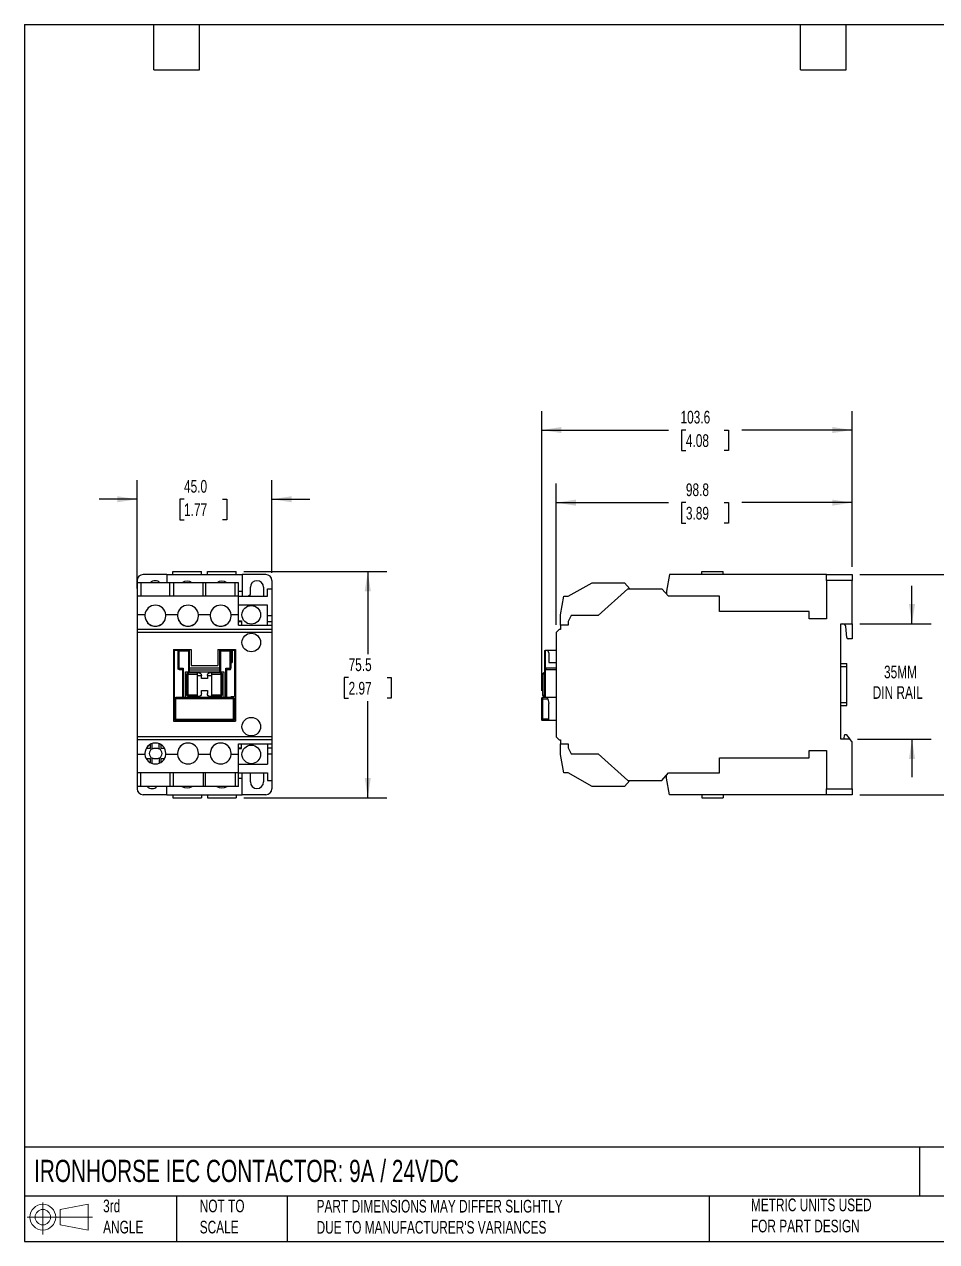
# Model space of a CAD drawing. Header units: millimetres. Extents: x 13 to 546, y 13 to 419.
# Drawn here: x 12.7 to 317.2, y 12.7 to 419.1 of the extents above; entities that cross this region are included whole.
import ezdxf

# ---------------------------------------------------------------- set-up
doc = ezdxf.new("R2010")
doc.units = ezdxf.units.MM
doc.header["$LTSCALE"] = 2
doc.linetypes.add('SLD-Solid', pattern=[0])
doc.layers.add('DIMENSIONS', color=140, linetype='SLD-Solid', lineweight=25)
doc.layers.add('TEXT', color=140, linetype='SLD-Solid', lineweight=25)
doc.layers.add('SLD-DEFPOINTS', color=7, linetype='Continuous')
doc.styles.add('SLDTEXTSTYLE0', font='TXT', dxfattribs={"width": 0.7})
doc.dimstyles.new('SLDDIMSTYLE0', dxfattribs={"dimtxt": 4.316016, "dimasz": 6.604, "dimexe": 0.18, "dimexo": 0.0625, "dimgap": 1.079004, "dimtad": 0, "dimtih": 1, "dimtoh": 1, "dimrnd": 1e-09, "dimzin": 12, "dimdsep": 46, "dimtxsty": 'SLDTEXTSTYLE0', "dimsah": 1, "dimcen": 0.09, "dimadec": 0, "dimazin": 3, "dimtfac": 1, "dimtofl": 0, "dimtmove": 0, "dimatfit": 3, "dimfxl": 1, "dimfrac": 2, "dimtolj": 1, "dimtzin": 12, "dimarcsym": 0})
doc.dimstyles.new('SLDDIMSTYLE1', dxfattribs={"dimtxt": 4.316016, "dimasz": 6.604, "dimexe": 0.18, "dimexo": 0.0625, "dimgap": 1.079004, "dimtad": 0, "dimtih": 1, "dimtoh": 1, "dimrnd": 1e-09, "dimzin": 4, "dimdsep": 46, "dimtxsty": 'SLDTEXTSTYLE0', "dimsah": 1, "dimcen": 0.09, "dimadec": 0, "dimazin": 1, "dimtfac": 1, "dimtmove": 0, "dimatfit": 3, "dimfxl": 1, "dimfrac": 2, "dimtolj": 1, "dimtzin": 12, "dimarcsym": 0})
doc.dimstyles.new('SLDDIMSTYLE2', dxfattribs={"dimtxt": 4.316016, "dimasz": 6.604, "dimexe": 0.18, "dimexo": 0.0625, "dimgap": 1.079004, "dimtad": 0, "dimtih": 1, "dimtoh": 1, "dimrnd": 1e-09, "dimzin": 12, "dimdsep": 46, "dimtxsty": 'SLDTEXTSTYLE0', "dimsah": 1, "dimcen": 0.09, "dimadec": 0, "dimazin": 3, "dimtfac": 1, "dimtmove": 0, "dimatfit": 3, "dimfxl": 1, "dimfrac": 2, "dimtolj": 1, "dimtzin": 12, "dimarcsym": 0})

# ---------------------------------------------------------------- blocks, each defined once
blk = doc.blocks.new('Block11')
at = {"color": 7, "linetype": 'SLD-Solid', "lineweight": 18}
for p, q in [((5.18, 10.62), (5.18, 0)), ((10.96, 8.33), (20.35, 10.06)), ((10.96, 3.19), (10.96, 8.33)), ((20.35, 10.06), (20.35, 1.46)), ((0, 5.76), (21.75, 5.76)), ((10.96, 3.19), (20.35, 1.46))]:
    blk.add_line(p, q, dxfattribs=at)
for radius in [4.3, 2.57]:
    blk.add_circle((5.18, 5.76), radius, dxfattribs=at)
blk = doc.blocks.new('Block12')
at = {"layer": 'SLD-DEFPOINTS'}
blk.add_blockref('Block11', (0, 0), dxfattribs=at)
blk = doc.blocks.new('_D')
at = {"layer": 'DIMENSIONS'}
for p, q in [((85.97, 236.42), (133.68, 236.42)), ((127.33, 236.42), (127.33, 208.81)), ((120.92, 200.99), (119.47, 200.99)), ((119.47, 200.99), (119.47, 194.13)), ((133.75, 200.99), (135.19, 200.99)), ((135.19, 200.99), (135.19, 194.13)), ((119.47, 194.13), (120.92, 194.13)), ((127.33, 160.92), (127.33, 193.16)), ((135.19, 194.13), (133.75, 194.13)), ((85.97, 160.92), (133.68, 160.92))]:
    blk.add_line(p, q, dxfattribs=at)
for points in [[(127.33, 236.42), (126.32, 229.82), (128.35, 229.82)], [(127.33, 160.92), (128.35, 167.52), (126.32, 167.52)]]:
    blk.add_solid(points, dxfattribs=at)
at = {"layer": 'DIMENSIONS', "char_height": 4.233, "attachment_point": 1, "style": 'SLDTEXTSTYLE0'}
for s, insert in [('75.5', (120.92, 207.41)), ('2.97', (120.92, 199.58))]:
    blk.add_mtext(s, dxfattribs=dict(at, insert=insert))
blk = doc.blocks.new('_D_1')
at = {"layer": 'DIMENSIONS'}
for p, q in [((50.33, 230.71), (50.33, 266.9)), ((95.33, 235.96), (95.33, 266.9)), ((50.33, 260.55), (37.63, 260.55)), ((65.99, 260.55), (64.55, 260.55)), ((64.55, 260.55), (64.55, 253.69)), ((78.82, 260.55), (80.27, 260.55)), ((80.27, 260.55), (80.27, 253.69)), ((95.33, 260.55), (108.03, 260.55)), ((64.55, 253.69), (65.99, 253.69)), ((80.27, 253.69), (78.82, 253.69))]:
    blk.add_line(p, q, dxfattribs=at)
for points in [[(50.33, 260.55), (43.73, 261.57), (43.73, 259.54)], [(95.33, 260.55), (101.94, 259.54), (101.94, 261.57)]]:
    blk.add_solid(points, dxfattribs=at)
at = {"layer": 'DIMENSIONS', "char_height": 4.233, "attachment_point": 1, "style": 'SLDTEXTSTYLE0'}
for s, insert in [('45.0', (65.99, 266.98)), ('1.77', (65.99, 259.15))]:
    blk.add_mtext(s, dxfattribs=dict(at, insert=insert))
blk = doc.blocks.new('_D_2')
at = {"layer": 'DIMENSIONS'}
for p, q in [((308.98, 218.97), (308.98, 231.67)), ((291.52, 218.97), (315.33, 218.97)), ((290.77, 180.47), (315.33, 180.47)), ((308.98, 180.47), (308.98, 167.77))]:
    blk.add_line(p, q, dxfattribs=at)
for points in [[(308.98, 218.97), (310, 225.57), (307.97, 225.57)], [(308.98, 180.47), (307.97, 173.87), (310, 173.87)]]:
    blk.add_solid(points, dxfattribs=at)
at = {"layer": 'DIMENSIONS', "char_height": 4.233, "attachment_point": 1, "style": 'SLDTEXTSTYLE0'}
for s, insert in [('35MM', (299.64, 205)), ('DIN RAIL', (295.86, 198.14))]:
    blk.add_mtext(s, dxfattribs=dict(at, insert=insert))
blk = doc.blocks.new('_D_3')
at = {"layer": 'DIMENSIONS'}
for p, q in [((291.52, 235.42), (347.74, 235.42)), ((341.39, 235.42), (341.39, 207.37)), ((334.98, 199.55), (333.53, 199.55)), ((333.53, 199.55), (333.53, 192.69)), ((347.8, 199.55), (349.25, 199.55)), ((349.25, 199.55), (349.25, 192.69)), ((333.53, 192.69), (334.98, 192.69)), ((341.39, 161.92), (341.39, 191.72)), ((349.25, 192.69), (347.8, 192.69)), ((291.52, 161.92), (347.74, 161.92))]:
    blk.add_line(p, q, dxfattribs=at)
for points in [[(341.39, 235.42), (340.37, 228.82), (342.41, 228.82)], [(341.39, 161.92), (342.41, 168.52), (340.37, 168.52)]]:
    blk.add_solid(points, dxfattribs=at)
at = {"layer": 'DIMENSIONS', "char_height": 4.233, "attachment_point": 1, "style": 'SLDTEXTSTYLE0'}
for s, insert in [('73.5', (334.98, 205.97)), ('2.89', (334.98, 198.14))]:
    blk.add_mtext(s, dxfattribs=dict(at, insert=insert))
blk = doc.blocks.new('_D_4')
at = {"layer": 'DIMENSIONS'}
for p, q in [((190.18, 218.61), (190.18, 265.77)), ((288.98, 237.96), (288.98, 265.77)), ((190.18, 259.42), (227.66, 259.42)), ((233.51, 259.42), (232.06, 259.42)), ((232.06, 259.42), (232.06, 252.56)), ((246.33, 259.42), (247.78, 259.42)), ((247.78, 259.42), (247.78, 252.56)), ((288.98, 259.42), (252.18, 259.42)), ((232.06, 252.56), (233.51, 252.56)), ((247.78, 252.56), (246.33, 252.56))]:
    blk.add_line(p, q, dxfattribs=at)
for points in [[(190.18, 259.42), (196.79, 258.4), (196.79, 260.43)], [(288.98, 259.42), (282.38, 260.43), (282.38, 258.4)]]:
    blk.add_solid(points, dxfattribs=at)
at = {"layer": 'DIMENSIONS', "char_height": 4.233, "attachment_point": 1, "style": 'SLDTEXTSTYLE0'}
for s, insert in [('98.8', (233.51, 265.84)), ('3.89', (233.51, 258.02))]:
    blk.add_mtext(s, dxfattribs=dict(at, insert=insert))
blk = doc.blocks.new('_D_5')
at = {"layer": 'DIMENSIONS'}
for p, q in [((185.38, 196.61), (185.38, 290.01)), ((288.98, 237.96), (288.98, 290.01)), ((185.38, 283.66), (227.66, 283.66)), ((233.51, 283.66), (232.06, 283.66)), ((232.06, 283.66), (232.06, 276.8)), ((246.33, 283.66), (247.78, 283.66)), ((247.78, 283.66), (247.78, 276.8)), ((288.98, 283.66), (252.18, 283.66)), ((232.06, 276.8), (233.51, 276.8)), ((247.78, 276.8), (246.33, 276.8))]:
    blk.add_line(p, q, dxfattribs=at)
for points in [[(185.38, 283.66), (191.99, 282.64), (191.99, 284.67)], [(288.98, 283.66), (282.38, 284.67), (282.38, 282.64)]]:
    blk.add_solid(points, dxfattribs=at)
at = {"layer": 'DIMENSIONS', "char_height": 4.233, "attachment_point": 1, "style": 'SLDTEXTSTYLE0'}
for s, insert in [('103.6', (231.71, 290.08)), ('4.08', (233.51, 282.25))]:
    blk.add_mtext(s, dxfattribs=dict(at, insert=insert))

msp = doc.modelspace()

# ---------------------------------------------------------------- linework, layer by layer
for p, q in [((62.233, 236.42), (71.833, 236.42)), ((62.233, 235.42), (62.233, 236.42)), ((71.833, 235.42), (71.833, 236.42)), ((73.833, 235.42), (73.833, 236.42)), ((73.833, 236.42), (83.433, 236.42)), ((83.433, 235.42), (83.433, 236.42)), ((238.784, 235.42), (238.784, 236.42)), ((238.784, 236.42), (245.984, 236.42)), ((245.984, 235.42), (245.984, 236.42)), ((50.333, 233.42), (50.333, 232.67)), ((51.633, 232.67), (50.333, 232.67)), ((50.333, 232.67), (50.333, 228.17)), ((51.633, 232.67), (51.633, 228.17)), ((61.233, 232.67), (51.633, 232.67)), ((60.233, 235.42), (52.333, 235.42)), ((60.233, 235.42), (60.233, 232.67)), ((60.233, 235.42), (85.433, 235.42)), ((62.533, 232.67), (61.233, 232.67)), ((61.233, 228.17), (61.233, 232.67)), ((62.533, 232.67), (62.533, 228.17)), ((72.383, 232.67), (62.533, 232.67)), ((73.183, 232.67), (72.383, 232.67)), ((72.383, 228.17), (72.383, 232.67)), ((73.183, 232.67), (73.183, 228.17)), ((83.033, 232.67), (73.183, 232.67)), ((84.133, 232.67), (83.033, 232.67)), ((83.033, 228.17), (83.033, 232.67)), ((84.133, 228.17), (84.133, 232.67)), ((85.433, 235.42), (85.433, 229.92)), ((93.333, 235.42), (85.433, 235.42)), ((95.333, 233.42), (95.333, 230.67)), ((194.184, 228.17), (202.184, 232.67)), ((202.184, 232.67), (212.984, 232.67)), ((212.984, 232.67), (214.784, 230.67)), ((228.084, 235.42), (227.084, 229.92)), ((280.484, 235.42), (228.084, 235.42)), ((280.484, 233.42), (280.484, 235.42)), ((280.484, 235.42), (288.984, 235.42)), ((280.484, 233.42), (280.484, 220.67)), ((288.984, 233.42), (280.484, 233.42)), ((288.984, 235.42), (288.984, 233.42)), ((288.984, 218.97), (288.984, 233.42)), ((84.133, 228.17), (50.333, 228.17)), ((50.333, 228.17), (50.333, 221.97)), ((84.133, 229.92), (85.433, 229.92)), ((84.133, 221.97), (84.133, 228.17)), ((84.133, 228.17), (93.833, 228.17)), ((85.433, 229.92), (85.433, 228.17)), ((88.133, 228.701), (88.133, 231.17)), ((92.533, 231.17), (92.533, 228.17)), ((93.833, 228.17), (93.833, 230.67)), ((93.833, 230.67), (95.333, 230.67)), ((95.333, 230.67), (95.333, 221.77)), ((191.684, 221.97), (192.777, 228.17)), ((192.777, 228.17), (194.184, 228.17)), ((214.184, 230.67), (204.184, 221.77)), ((214.184, 230.67), (225.484, 230.67)), ((225.484, 230.67), (227.734, 228.17)), ((227.084, 229.92), (227.084, 228.893)), ((244.684, 228.17), (227.734, 228.17)), ((244.684, 223.07), (244.684, 228.17)), ((93.833, 225.241), (84.133, 225.241)), ((93.833, 221.77), (93.833, 225.241)), ((52.946, 221.97), (50.333, 221.97)), ((50.333, 221.97), (50.333, 217.07)), ((63.846, 221.97), (59.92, 221.97)), ((74.746, 221.97), (70.82, 221.97)), ((84.133, 221.97), (81.72, 221.97)), ((84.133, 218.47), (84.133, 221.97)), ((84.133, 219.97), (85.233, 219.97)), ((84.133, 219.77), (85.233, 219.77)), ((85.233, 219.97), (85.233, 219.77)), ((85.233, 219.77), (85.233, 218.47)), ((93.833, 221.77), (95.333, 221.77)), ((93.833, 219.77), (93.833, 221.77)), ((93.833, 219.77), (95.333, 219.77)), ((93.833, 218.47), (93.833, 219.77)), ((95.333, 221.77), (95.333, 219.77)), ((95.333, 219.77), (95.333, 218.47)), ((191.684, 218.47), (191.684, 221.97)), ((195.184, 221.77), (194.184, 219.77)), ((194.184, 219.77), (194.184, 218.47)), ((204.184, 221.77), (195.184, 221.77)), ((274.684, 223.07), (244.684, 223.07)), ((274.684, 220.67), (274.684, 223.07)), ((280.484, 220.67), (274.684, 220.67)), ((95.333, 217.07), (50.333, 217.07)), ((50.333, 217.07), (50.333, 216.07)), ((95.333, 216.07), (50.333, 216.07)), ((50.333, 216.07), (50.333, 181.27)), ((84.133, 218.47), (95.333, 218.47)), ((95.333, 218.47), (95.333, 217.07)), ((95.333, 217.07), (95.333, 216.07)), ((95.333, 216.07), (95.333, 181.27)), ((191.184, 217.07), (190.184, 216.07)), ((190.184, 216.07), (190.184, 181.27)), ((191.684, 217.07), (191.184, 217.07)), ((191.684, 218.47), (191.684, 217.07)), ((194.184, 218.47), (191.684, 218.47)), ((285.184, 218.97), (288.984, 218.97)), ((285.184, 180.47), (285.184, 218.97)), ((287.182, 214.427), (286.864, 218.058)), ((288.984, 218.97), (288.984, 213.97)), ((288.984, 213.97), (287.68, 213.97)), ((62.433, 210.37), (68.333, 210.37)), ((62.433, 210.37), (62.433, 186.47)), ((62.833, 193.87), (62.833, 209.67)), ((63.333, 210.17), (63.983, 210.17)), ((63.983, 210.17), (63.983, 204.17)), ((63.983, 210.17), (67.833, 210.17)), ((67.533, 209.87), (64.283, 209.87)), ((64.283, 209.87), (64.283, 204.17)), ((67.533, 209.87), (67.533, 202.97)), ((67.833, 202.97), (67.833, 210.17)), ((68.333, 210.37), (68.333, 205.07)), ((77.333, 210.37), (77.333, 205.07)), ((77.333, 210.37), (83.233, 210.37)), ((77.833, 210.17), (77.833, 202.97)), ((77.833, 210.17), (81.683, 210.17)), ((78.133, 209.87), (78.133, 202.97)), ((81.383, 209.87), (78.133, 209.87)), ((81.383, 204.17), (81.383, 209.87)), ((81.683, 204.171), (81.683, 210.17)), ((82.083, 210.17), (82.083, 206.07)), ((82.083, 210.17), (82.333, 210.17)), ((82.833, 209.67), (82.833, 194.67)), ((83.233, 210.37), (83.233, 186.47)), ((186.384, 204.17), (186.384, 209.87)), ((186.684, 204.171), (186.684, 210.17)), ((186.684, 210.17), (187.284, 210.17)), ((187.284, 210.17), (187.784, 209.17)), ((187.284, 210.17), (190.184, 210.17)), ((187.784, 209.17), (187.784, 206.07)), ((64.283, 204.17), (65.733, 204.17)), ((64.483, 203.67), (65.433, 203.67)), ((65.433, 203.712), (65.433, 194.37)), ((65.733, 204.17), (65.733, 194.37)), ((77.833, 204.17), (67.833, 204.17)), ((77.833, 203.47), (67.833, 203.47)), ((68.333, 205.07), (77.333, 205.07)), ((79.933, 204.17), (81.383, 204.17)), ((79.933, 194.37), (79.933, 204.17)), ((80.233, 194.37), (80.233, 203.712)), ((80.233, 203.67), (81.183, 203.67)), ((81.183, 203.67), (81.219, 203.682)), ((81.683, 206.07), (82.083, 206.07)), ((186.384, 194.37), (186.384, 204.17)), ((186.384, 204.17), (186.384, 204.17)), ((190.184, 204.17), (186.684, 204.171)), ((186.684, 194.37), (186.684, 203.712)), ((186.884, 203.67), (190.184, 203.67)), ((187.784, 206.07), (190.184, 206.07)), ((285.184, 205.67), (287.184, 205.67)), ((285.184, 204.67), (287.184, 204.67)), ((287.184, 204.67), (287.184, 205.67)), ((287.184, 192.67), (287.184, 204.67)), ((66.433, 194.37), (66.433, 202.97)), ((66.433, 202.97), (67.533, 202.97)), ((66.933, 195.17), (66.933, 202.17)), ((67.433, 202.67), (70.533, 202.67)), ((67.433, 195.17), (67.433, 202.17)), ((67.433, 202.17), (70.533, 202.17)), ((67.833, 202.97), (77.833, 202.97)), ((70.533, 202.67), (70.783, 202.67)), ((70.533, 195.17), (70.533, 202.17)), ((70.533, 201.67), (71.783, 201.67)), ((71.783, 200.67), (71.783, 201.67)), ((73.783, 200.67), (71.783, 200.67)), ((73.783, 201.67), (73.783, 200.67)), ((73.783, 201.67), (75.133, 201.67)), ((74.783, 202.67), (75.133, 202.67)), ((75.133, 202.67), (78.233, 202.67)), ((75.133, 202.17), (75.133, 195.17)), ((75.133, 202.17), (78.233, 202.17)), ((78.133, 202.97), (79.233, 202.97)), ((78.233, 202.17), (78.233, 195.17)), ((78.733, 202.17), (78.733, 195.17)), ((79.233, 202.97), (79.233, 194.37)), ((185.684, 202.17), (185.684, 195.17)), ((186.184, 202.67), (186.184, 202.524)), ((186.184, 202.67), (186.384, 202.67)), ((186.184, 202.17), (186.184, 195.17)), ((186.384, 202.17), (186.184, 202.17)), ((70.533, 195.17), (67.433, 195.17)), ((71.783, 196.67), (73.783, 196.67)), ((71.783, 195.67), (71.783, 196.67)), ((73.783, 196.67), (73.783, 195.67)), ((78.233, 195.17), (75.133, 195.17)), ((186.184, 195.17), (186.184, 194.817)), ((186.184, 195.17), (186.384, 195.17)), ((62.833, 187.17), (62.833, 193.87)), ((63.133, 194.07), (63.133, 186.97)), ((63.133, 194.07), (82.533, 194.07)), ((82.333, 194.37), (63.333, 194.37)), ((70.533, 194.67), (67.433, 194.67)), ((70.783, 194.67), (70.533, 194.67)), ((75.133, 194.67), (74.783, 194.67)), ((78.233, 194.67), (75.133, 194.67)), ((81.683, 194.67), (82.833, 194.67)), ((81.683, 194.37), (81.683, 194.67)), ((82.533, 194.07), (82.512, 194.102)), ((82.533, 186.97), (82.533, 194.07)), ((82.833, 193.87), (82.833, 187.17)), ((185.384, 194.07), (185.386, 194.102)), ((185.384, 186.97), (185.384, 194.07)), ((185.386, 194.102), (185.385, 194.084)), ((185.387, 194.101), (185.39, 194.13)), ((187.284, 194.37), (185.684, 194.37)), ((185.684, 193.87), (185.684, 187.17)), ((185.684, 193.87), (187.409, 193.87)), ((186.384, 194.67), (186.184, 194.67)), ((190.184, 194.37), (187.284, 194.37)), ((187.409, 193.87), (187.784, 192.37)), ((187.784, 187.17), (187.784, 192.37)), ((285.184, 192.67), (287.184, 192.67)), ((285.184, 191.67), (287.184, 191.67)), ((287.184, 191.67), (287.184, 192.67)), ((82.533, 186.97), (63.133, 186.97)), ((63.133, 186.97), (63.152, 186.94)), ((185.386, 186.94), (185.385, 186.956)), ((187.784, 187.17), (185.684, 187.17)), ((62.433, 186.47), (83.233, 186.47)), ((82.333, 186.67), (63.333, 186.67)), ((185.684, 186.688), (185.684, 186.67)), ((187.784, 186.67), (185.684, 186.67)), ((190.184, 186.67), (187.784, 186.67)), ((95.333, 181.27), (50.333, 181.27)), ((50.333, 181.27), (50.333, 180.27)), ((95.333, 180.27), (50.333, 180.27)), ((50.333, 180.27), (50.333, 175.37)), ((55.385, 177.253), (55.385, 179.01)), ((57.681, 177.253), (57.681, 178.94)), ((84.133, 178.87), (95.333, 178.87)), ((84.133, 175.37), (84.133, 178.87)), ((85.233, 177.57), (85.233, 178.87)), ((93.833, 178.87), (93.833, 177.57)), ((95.333, 181.27), (95.333, 180.27)), ((95.333, 180.27), (95.333, 178.87)), ((95.333, 178.87), (95.333, 177.57)), ((190.184, 181.27), (191.184, 180.27)), ((191.184, 180.27), (191.684, 180.27)), ((191.684, 180.27), (191.684, 178.87)), ((191.684, 178.87), (194.184, 178.87)), ((191.684, 175.37), (191.684, 178.87)), ((194.184, 178.87), (194.184, 177.57)), ((288.234, 180.47), (285.184, 180.47)), ((286.184, 180.47), (286.584, 181.97)), ((286.584, 181.97), (286.984, 181.97)), ((286.984, 181.97), (288.234, 180.47)), ((288.984, 179.57), (288.234, 180.47)), ((288.984, 163.92), (288.984, 179.57)), ((52.946, 175.37), (50.333, 175.37)), ((50.333, 175.37), (50.333, 169.17)), ((54.733, 177.37), (53.373, 177.37)), ((54.473, 178.57), (54.733, 178.57)), ((54.733, 178.57), (54.733, 177.37)), ((56.133, 177.42), (56.933, 177.42)), ((58.333, 178.57), (58.392, 178.57)), ((58.333, 177.37), (58.333, 178.57)), ((59.492, 177.37), (58.333, 177.37)), ((63.846, 175.37), (59.92, 175.37)), ((74.746, 175.37), (70.82, 175.37)), ((84.133, 175.37), (81.72, 175.37)), ((84.133, 177.57), (85.233, 177.57)), ((84.133, 177.37), (85.233, 177.37)), ((84.133, 169.17), (84.133, 175.37)), ((85.233, 177.37), (85.233, 177.57)), ((93.833, 177.57), (95.333, 177.57)), ((93.833, 177.57), (93.833, 175.57)), ((93.833, 175.57), (95.333, 175.57)), ((93.833, 175.57), (93.833, 172.099)), ((95.333, 177.57), (95.333, 175.57)), ((95.333, 175.57), (95.333, 166.67)), ((192.777, 169.17), (191.684, 175.37)), ((194.184, 177.57), (195.184, 175.57)), ((195.184, 175.57), (204.184, 175.57)), ((204.184, 175.57), (214.184, 166.67)), ((274.684, 176.67), (280.484, 176.67)), ((274.684, 174.27), (274.684, 176.67)), ((280.484, 176.67), (280.484, 163.92)), ((53.373, 173.97), (54.733, 173.97)), ((54.733, 172.77), (54.473, 172.77)), ((54.733, 173.97), (54.733, 172.77)), ((55.385, 172.331), (55.385, 174.088)), ((56.933, 173.92), (56.133, 173.92)), ((57.681, 174.088), (57.681, 172.401)), ((58.333, 173.97), (59.492, 173.97)), ((58.333, 172.77), (58.333, 173.97)), ((58.392, 172.77), (58.333, 172.77)), ((84.133, 172.099), (93.833, 172.099)), ((244.684, 174.27), (274.684, 174.27)), ((244.684, 169.17), (244.684, 174.27)), ((84.133, 169.17), (50.333, 169.17)), ((50.333, 169.17), (50.333, 164.67)), ((51.633, 164.67), (51.633, 169.17)), ((61.233, 169.17), (61.233, 164.67)), ((62.533, 164.67), (62.533, 169.17)), ((72.383, 169.17), (72.383, 164.67)), ((73.183, 164.67), (73.183, 169.17)), ((83.033, 169.17), (83.033, 164.67)), ((84.133, 164.67), (84.133, 169.17)), ((84.133, 169.17), (93.833, 169.17)), ((84.133, 167.42), (85.433, 167.42)), ((85.433, 167.42), (85.433, 169.17)), ((85.433, 161.92), (85.433, 167.42)), ((88.133, 166.17), (88.133, 169.17)), ((92.533, 169.17), (92.533, 166.17)), ((93.833, 169.17), (93.833, 166.67)), ((93.833, 166.67), (95.333, 166.67)), ((95.333, 166.67), (95.333, 163.92)), ((194.184, 169.17), (192.777, 169.17)), ((202.184, 164.67), (194.184, 169.17)), ((214.784, 166.67), (212.984, 164.67)), ((214.184, 166.67), (225.484, 166.67)), ((225.484, 166.67), (227.734, 169.17)), ((227.084, 167.42), (227.084, 168.448)), ((228.084, 161.92), (227.084, 167.42)), ((227.734, 169.17), (244.684, 169.17)), ((51.633, 164.67), (50.333, 164.67)), ((50.333, 164.67), (50.333, 163.92)), ((61.233, 164.67), (51.633, 164.67)), ((60.233, 161.92), (60.233, 164.67)), ((62.533, 164.67), (61.233, 164.67)), ((72.383, 164.67), (62.533, 164.67)), ((73.183, 164.67), (72.383, 164.67)), ((83.033, 164.67), (73.183, 164.67)), ((84.133, 164.67), (83.033, 164.67)), ((212.984, 164.67), (202.184, 164.67)), ((280.484, 163.92), (288.984, 163.92)), ((280.484, 161.92), (280.484, 163.92)), ((288.984, 163.92), (288.984, 161.92)), ((60.233, 161.92), (52.333, 161.92)), ((60.233, 161.92), (85.433, 161.92)), ((62.233, 161.92), (62.233, 160.92)), ((62.233, 160.92), (71.833, 160.92)), ((71.833, 161.92), (71.833, 160.92)), ((73.833, 161.92), (73.833, 160.92)), ((73.833, 160.92), (83.433, 160.92)), ((83.433, 161.92), (83.433, 160.92)), ((93.333, 161.92), (85.433, 161.92)), ((280.484, 161.92), (228.084, 161.92)), ((238.784, 161.92), (238.784, 160.92)), ((238.784, 160.92), (245.984, 160.92)), ((245.984, 161.92), (245.984, 160.92)), ((288.984, 161.92), (280.484, 161.92))]:
    msp.add_line(p, q)
at = {"flags": 128}
msp.add_lwpolyline([(87.269, 228.17), (87.59, 228.403), (88.133, 228.701)], dxfattribs=at)
for centre in [(88.433, 221.97), (88.433, 212.72), (88.433, 184.62), (88.433, 175.37)]:
    msp.add_circle(centre, 3.1)
for centre, radius, start, end in [((52.333, 233.42), 2, 90, 180), ((56.333, 231.17), 2.2, 42.98589, 137.01411), ((67.033, 229.92), 3.25, 57.79577, 122.20423), ((78.633, 229.92), 3.25, 57.79577, 122.20423), ((90.333, 231.17), 2.2, 0, 180), ((93.333, 233.42), 2, 0, 90), ((56.433, 221.67), 3.5, 4.91706, 175.08294), ((67.333, 221.67), 3.5, 4.91706, 175.08294), ((78.233, 221.67), 3.5, 4.91706, 175.08294), ((56.433, 221.67), 3.5, 175.08294, 4.91706), ((56.433, 221.67), 3.5, 180, 0), ((67.333, 221.67), 3.5, 175.08294, 4.91706), ((67.333, 221.67), 3.5, 180, 270), ((67.333, 221.67), 3.5, 270, 0), ((78.233, 221.67), 3.5, 175.08294, 4.91706), ((78.233, 221.67), 3.5, 180, 0), ((285.868, 217.97), 1, 5, 90), ((287.68, 214.47), 0.5, 185, 270), ((67.433, 202.17), 0.5, 135, 180), ((78.233, 202.17), 0.5, 45, 90), ((78.233, 195.17), 0.5, 315, 360), ((67.433, 195.17), 0.5, 225, 270), ((56.433, 175.67), 3.5, 355.08293, 184.91707), ((56.433, 175.67), 3.5, 90, 180), ((56.433, 175.67), 3.5, 0, 90), ((67.333, 175.67), 3.5, 355.08292, 184.91708), ((67.333, 175.67), 3.5, 0, 180), ((78.233, 175.67), 3.5, 355.08293, 184.91707), ((78.233, 175.67), 3.5, 90, 180), ((78.233, 175.67), 3.5, 0, 90), ((56.433, 175.67), 3.5, 184.91707, 355.08293), ((56.133, 175.67), 1.75, 115.3063, 244.6937), ((56.933, 175.67), 1.75, 295.3063, 64.6937), ((67.333, 175.67), 3.5, 184.91708, 355.08292), ((78.233, 175.67), 3.5, 184.91707, 355.08293), ((52.333, 163.92), 2, 180, 270), ((55.333, 166.17), 2.2, 222.98589, 317.01411), ((67.033, 167.42), 3.25, 237.79577, 302.20423), ((78.633, 167.42), 3.25, 237.79577, 302.20423), ((90.333, 166.17), 2.2, 180, 0), ((93.333, 163.92), 2, 270, 0)]:
    msp.add_arc(centre, radius, start, end)
for points, knots in [([(62.833, 209.67), (62.833, 209.801), (62.887, 209.931), (63.072, 210.117), (63.202, 210.17), (63.333, 210.17)], [0, 0, 0, 0, 0.5, 0.5, 1, 1, 1, 1]), ([(63.983, 210.17), (63.983, 210.17), (63.984, 210.169), (63.993, 210.16), (64.006, 210.147), (64.025, 210.128), (64.053, 210.1), (64.094, 210.06), (64.145, 210.008), (64.209, 209.944), (64.256, 209.898), (64.283, 209.87)], [0, 0, 0, 0, 0.0693194, 0.1410469, 0.2163044, 0.2960646, 0.3811464, 0.509164, 0.6578223, 0.7988287, 1, 1, 1, 1]), ([(67.833, 210.17), (67.832, 210.17), (67.831, 210.169), (67.823, 210.16), (67.809, 210.147), (67.79, 210.128), (67.762, 210.1), (67.722, 210.059), (67.67, 210.008), (67.606, 209.944), (67.56, 209.898), (67.533, 209.87)], [0, 0, 0, 0, 0.0693194, 0.1410469, 0.2163044, 0.2960646, 0.3811464, 0.509164, 0.6578223, 0.7988287, 1, 1, 1, 1]), ([(78.133, 209.87), (78.114, 209.889), (78.079, 209.924), (78.034, 209.969), (77.989, 210.015), (77.944, 210.059), (77.897, 210.106), (77.862, 210.141), (77.837, 210.166), (77.834, 210.169), (77.833, 210.17)], [0, 0, 0, 0, 0.140973, 0.2551745, 0.3426219, 0.491313, 0.6194563, 0.7580749, 0.8834195, 1, 1, 1, 1]), ([(81.383, 209.87), (81.402, 209.89), (81.436, 209.924), (81.481, 209.969), (81.527, 210.015), (81.572, 210.06), (81.618, 210.106), (81.654, 210.142), (81.678, 210.166), (81.681, 210.169), (81.683, 210.17)], [0, 0, 0, 0, 0.140973, 0.2551745, 0.3426219, 0.491313, 0.6194563, 0.7580749, 0.8834195, 1, 1, 1, 1]), ([(82.333, 210.17), (82.464, 210.17), (82.594, 210.117), (82.779, 209.931), (82.833, 209.801), (82.833, 209.67)], [0, 0, 0, 0, 0.5, 0.5, 1, 1, 1, 1]), ([(186.384, 209.87), (186.385, 209.89), (186.387, 209.924), (186.4, 209.969), (186.419, 210.015), (186.449, 210.06), (186.494, 210.106), (186.55, 210.142), (186.616, 210.166), (186.662, 210.169), (186.684, 210.17)], [0, 0, 0, 0, 0.140973, 0.2551745, 0.3426219, 0.491313, 0.6194563, 0.7580749, 0.8834195, 1, 1, 1, 1]), ([(63.983, 204.17), (63.983, 204.17), (64.015, 204.17), (64.126, 204.17), (64.204, 204.17), (64.283, 204.17)], [0, 0, 0, 0, 0.5, 0.5, 1, 1, 1, 1]), ([(64.483, 203.67), (64.483, 203.67), (64.407, 203.67), (64.273, 203.701), (64.126, 203.808), (64.04, 203.926), (63.992, 204.046), (63.986, 204.13), (63.983, 204.17)], [0, 0, 0, 0, 0.00010271, 0.30116889, 0.52550856, 0.69131359, 0.84905029, 1, 1, 1, 1]), ([(64.283, 204.17), (64.283, 204.15), (64.284, 204.11), (64.288, 204.049), (64.296, 203.989), (64.306, 203.931), (64.32, 203.877), (64.346, 203.797), (64.399, 203.702), (64.452, 203.67), (64.483, 203.67), (64.483, 203.67)], [0, 0, 0, 0, 0.0742396, 0.1499661, 0.2273525, 0.3065607, 0.387742, 0.4710368, 0.6968153, 0.9998974, 1, 1, 1, 1]), ([(65.733, 204.17), (65.714, 204.147), (65.681, 204.105), (65.638, 204.048), (65.594, 203.989), (65.549, 203.928), (65.501, 203.86), (65.464, 203.8), (65.438, 203.748), (65.434, 203.724), (65.433, 203.712)], [0, 0, 0, 0, 0.13421541, 0.24323755, 0.32706778, 0.4766482, 0.60656744, 0.75124066, 0.88175826, 1, 1, 1, 1]), ([(80.233, 203.712), (80.232, 203.719), (80.231, 203.732), (80.222, 203.758), (80.207, 203.788), (80.187, 203.824), (80.158, 203.869), (80.117, 203.928), (80.065, 203.998), (80.003, 204.08), (79.959, 204.137), (79.933, 204.17)], [0, 0, 0, 0, 0.0696823, 0.1434606, 0.2218186, 0.3051601, 0.3938208, 0.5236393, 0.6732175, 0.8082706, 1, 1, 1, 1]), ([(81.217, 203.679), (81.257, 203.683), (81.331, 203.69), (81.424, 203.73), (81.49, 203.774), (81.559, 203.836), (81.616, 203.914), (81.656, 204.017), (81.674, 204.103), (81.676, 204.151), (81.678, 204.176)], [0, 0, 0, 0, 0.1569122, 0.2883847, 0.3875782, 0.4597945, 0.6632016, 0.8135498, 0.9026268, 1, 1, 1, 1]), ([(81.219, 203.682), (81.223, 203.683), (81.241, 203.688), (81.279, 203.729), (81.322, 203.802), (81.352, 203.9), (81.376, 204.013), (81.38, 204.108), (81.383, 204.17)], [0, 0, 0, 0, 0.0454444, 0.2075476, 0.4604047, 0.6030755, 0.7403858, 1, 1, 1, 1]), ([(81.383, 204.17), (81.461, 204.171), (81.539, 204.171), (81.65, 204.171), (81.683, 204.171), (81.683, 204.171)], [0, 0, 0, 0, 0.5, 0.5, 1, 1, 1, 1]), ([(186.384, 204.17), (186.384, 204.171), (186.417, 204.171), (186.528, 204.171), (186.606, 204.171), (186.684, 204.171)], [0, 0, 0, 0, 0.5, 0.5, 1, 1, 1, 1]), ([(186.884, 203.67), (186.884, 203.67), (186.808, 203.67), (186.673, 203.702), (186.528, 203.809), (186.442, 203.926), (186.393, 204.046), (186.387, 204.13), (186.384, 204.17)], [0, 0, 0, 0, 0.0000416, 0.3036208, 0.5256481, 0.6914118, 0.8491028, 1, 1, 1, 1]), ([(186.684, 204.171), (186.684, 204.151), (186.685, 204.11), (186.69, 204.05), (186.697, 203.991), (186.708, 203.933), (186.721, 203.878), (186.742, 203.816), (186.774, 203.748), (186.823, 203.685), (186.863, 203.675), (186.884, 203.67)], [0, 0, 0, 0, 0.073413, 0.1483924, 0.2251109, 0.3037294, 0.3843979, 0.467255, 0.6093851, 0.786922, 1, 1, 1, 1]), ([(67.433, 202.17), (67.302, 202.17), (67.172, 202.17), (66.987, 202.17), (66.933, 202.17), (66.933, 202.17)], [0, 0, 0, 0, 0.5, 0.5, 1, 1, 1, 1]), ([(67.433, 202.67), (67.433, 202.67), (67.433, 202.617), (67.433, 202.431), (67.433, 202.301), (67.433, 202.17)], [0, 0, 0, 0, 0.5, 0.5, 1, 1, 1, 1]), ([(67.533, 202.97), (67.611, 202.97), (67.689, 202.97), (67.8, 202.97), (67.833, 202.97), (67.833, 202.97)], [0, 0, 0, 0, 0.5, 0.5, 1, 1, 1, 1]), ([(70.533, 202.17), (70.533, 202.301), (70.533, 202.431), (70.533, 202.617), (70.533, 202.67), (70.533, 202.67)], [0, 0, 0, 0, 0.5, 0.5, 1, 1, 1, 1]), ([(70.783, 202.67), (70.808, 202.67), (70.86, 202.669), (70.937, 202.659), (71.014, 202.644), (71.089, 202.623), (71.163, 202.596), (71.267, 202.549), (71.396, 202.467), (71.527, 202.346), (71.635, 202.203), (71.712, 202.052), (71.77, 201.872), (71.778, 201.745), (71.783, 201.67)], [0, 0, 0, 0, 0.0403262, 0.0811293, 0.1226424, 0.1650868, 0.2086696, 0.2535824, 0.3597834, 0.4783908, 0.5901601, 0.7187178, 0.8352463, 1, 1, 1, 1]), ([(73.783, 201.67), (73.784, 201.703), (73.785, 201.764), (73.798, 201.85), (73.815, 201.925), (73.834, 201.989), (73.869, 202.084), (73.93, 202.203), (74.038, 202.346), (74.169, 202.467), (74.318, 202.562), (74.472, 202.625), (74.626, 202.663), (74.731, 202.668), (74.783, 202.67)], [0, 0, 0, 0, 0.07175991, 0.13579082, 0.19209365, 0.24067023, 0.28152393, 0.4100803, 0.52188356, 0.64048887, 0.74672249, 0.83511768, 0.9189722, 1, 1, 1, 1]), ([(75.133, 202.67), (75.133, 202.67), (75.133, 202.617), (75.133, 202.431), (75.133, 202.301), (75.133, 202.17)], [0, 0, 0, 0, 0.5, 0.5, 1, 1, 1, 1]), ([(77.833, 202.97), (77.833, 202.97), (77.865, 202.97), (77.976, 202.97), (78.054, 202.97), (78.133, 202.97)], [0, 0, 0, 0, 0.5, 0.5, 1, 1, 1, 1]), ([(78.233, 202.17), (78.233, 202.301), (78.233, 202.431), (78.233, 202.617), (78.233, 202.67), (78.233, 202.67)], [0, 0, 0, 0, 0.5, 0.5, 1, 1, 1, 1]), ([(78.733, 202.17), (78.733, 202.17), (78.679, 202.17), (78.494, 202.17), (78.364, 202.17), (78.233, 202.17)], [0, 0, 0, 0, 0.5, 0.5, 1, 1, 1, 1]), ([(185.684, 202.17), (185.684, 202.301), (185.738, 202.431), (185.923, 202.617), (186.053, 202.67), (186.184, 202.67)], [0, 0, 0, 0, 0.5, 0.5, 1, 1, 1, 1]), ([(186.184, 202.17), (186.053, 202.17), (185.923, 202.17), (185.738, 202.17), (185.684, 202.17), (185.684, 202.17)], [0, 0, 0, 0, 0.5, 0.5, 1, 1, 1, 1]), ([(66.933, 195.17), (66.933, 195.17), (66.987, 195.17), (67.172, 195.17), (67.302, 195.17), (67.433, 195.17)], [0, 0, 0, 0, 0.5, 0.5, 1, 1, 1, 1]), ([(67.433, 195.17), (67.433, 195.04), (67.433, 194.909), (67.433, 194.724), (67.433, 194.67), (67.433, 194.67)], [0, 0, 0, 0, 0.5, 0.5, 1, 1, 1, 1]), ([(70.533, 194.67), (70.533, 194.67), (70.533, 194.724), (70.533, 194.909), (70.533, 195.04), (70.533, 195.17)], [0, 0, 0, 0, 0.5, 0.5, 1, 1, 1, 1]), ([(71.783, 195.67), (71.783, 195.409), (71.675, 195.148), (71.305, 194.778), (71.044, 194.67), (70.783, 194.67)], [0, 0, 0, 0, 0.5, 0.5, 1, 1, 1, 1]), ([(74.783, 194.67), (74.521, 194.67), (74.261, 194.778), (73.89, 195.148), (73.783, 195.409), (73.783, 195.67)], [0, 0, 0, 0, 0.5, 0.5, 1, 1, 1, 1]), ([(75.133, 195.17), (75.133, 195.04), (75.133, 194.909), (75.133, 194.724), (75.133, 194.67), (75.133, 194.67)], [0, 0, 0, 0, 0.5, 0.5, 1, 1, 1, 1]), ([(78.233, 194.67), (78.233, 194.67), (78.233, 194.724), (78.233, 194.909), (78.233, 195.04), (78.233, 195.17)], [0, 0, 0, 0, 0.5, 0.5, 1, 1, 1, 1]), ([(78.233, 195.17), (78.364, 195.17), (78.494, 195.17), (78.679, 195.17), (78.733, 195.17), (78.733, 195.17)], [0, 0, 0, 0, 0.5, 0.5, 1, 1, 1, 1]), ([(185.684, 195.17), (185.684, 195.17), (185.738, 195.17), (185.923, 195.17), (186.053, 195.17), (186.184, 195.17)], [0, 0, 0, 0, 0.5, 0.5, 1, 1, 1, 1]), ([(186.184, 194.67), (186.053, 194.67), (185.923, 194.724), (185.738, 194.909), (185.684, 195.04), (185.684, 195.17)], [0, 0, 0, 0, 0.5, 0.5, 1, 1, 1, 1]), ([(62.833, 193.87), (62.833, 193.956), (62.855, 194.041), (62.938, 194.19), (62.999, 194.253), (63.072, 194.297)], [0, 0, 0, 0, 0.5, 0.5, 1, 1, 1, 1]), ([(62.833, 193.87), (62.833, 193.87), (62.848, 193.881), (62.9, 193.915), (62.935, 193.939), (62.974, 193.965)], [0, 0, 0, 0, 0.5, 0.5, 1, 1, 1, 1]), ([(63.196, 194.277), (63.165, 194.279), (63.134, 194.284), (63.087, 194.293), (63.072, 194.297), (63.072, 194.297)], [0, 0, 0, 0, 0.5, 0.5, 1, 1, 1, 1]), ([(63.075, 194.032), (63.081, 194.037), (63.1, 194.05), (63.12, 194.062), (63.133, 194.07)], [0, 0, 0, 0, 0.3313079, 1, 1, 1, 1]), ([(63.173, 194.13), (63.166, 194.12), (63.153, 194.101), (63.139, 194.081), (63.133, 194.07)], [0, 0, 0, 0, 0.4986584, 1, 1, 1, 1]), ([(63.212, 194.19), (63.203, 194.176), (63.19, 194.156), (63.176, 194.136), (63.173, 194.13)], [0, 0, 0, 0, 0.7034809, 1, 1, 1, 1]), ([(63.239, 194.23), (63.236, 194.226), (63.228, 194.213), (63.219, 194.199), (63.212, 194.19)], [0, 0, 0, 0, 0.27749633, 1, 1, 1, 1]), ([(63.271, 194.278), (63.266, 194.271), (63.256, 194.255), (63.244, 194.238), (63.239, 194.23)], [0, 0, 0, 0, 0.4913554, 1, 1, 1, 1]), ([(63.299, 194.32), (63.295, 194.314), (63.286, 194.301), (63.276, 194.286), (63.271, 194.278)], [0, 0, 0, 0, 0.4904961, 1, 1, 1, 1]), ([(63.325, 194.358), (63.321, 194.353), (63.315, 194.344), (63.305, 194.329), (63.3, 194.321), (63.299, 194.32)], [0, 0, 0, 0, 0.4793748, 0.9681918, 1, 1, 1, 1]), ([(63.333, 194.37), (63.332, 194.37), (63.332, 194.369), (63.327, 194.362), (63.325, 194.358)], [0, 0, 0, 0, 0.4991563, 1, 1, 1, 1]), ([(82.333, 194.37), (82.413, 194.37), (82.494, 194.351), (82.637, 194.275), (82.699, 194.22), (82.745, 194.153)], [0, 0, 0, 0, 0.5, 0.5, 1, 1, 1, 1]), ([(82.438, 194.212), (82.428, 194.228), (82.408, 194.257), (82.374, 194.308), (82.341, 194.359), (82.335, 194.367), (82.333, 194.37)], [0, 0, 0, 0, 0.1822096, 0.3458466, 0.6882569, 1, 1, 1, 1]), ([(82.512, 194.102), (82.501, 194.119), (82.483, 194.147), (82.462, 194.178), (82.448, 194.198), (82.442, 194.207), (82.438, 194.212)], [0, 0, 0, 0, 0.4424464, 0.7268633, 0.8530705, 1, 1, 1, 1]), ([(82.566, 194.048), (82.575, 194.042), (82.597, 194.028), (82.619, 194.013), (82.632, 194.004)], [0, 0, 0, 0, 0.3952748, 1, 1, 1, 1]), ([(82.674, 193.976), (82.684, 193.969), (82.704, 193.956), (82.722, 193.945), (82.73, 193.939)], [0, 0, 0, 0, 0.5079732, 1, 1, 1, 1]), ([(82.726, 194.019), (82.727, 194.052), (82.732, 194.086), (82.741, 194.137), (82.745, 194.153), (82.745, 194.153)], [0, 0, 0, 0, 0.5, 0.5, 1, 1, 1, 1]), ([(82.73, 193.939), (82.74, 193.933), (82.756, 193.921), (82.771, 193.912), (82.777, 193.907)], [0, 0, 0, 0, 0.5369038, 1, 1, 1, 1]), ([(82.777, 193.907), (82.782, 193.904), (82.79, 193.899), (82.803, 193.89), (82.81, 193.886), (82.815, 193.882)], [0, 0, 0, 0, 0.2913139, 0.5313061, 1, 1, 1, 1]), ([(82.815, 193.882), (82.82, 193.879), (82.83, 193.872), (82.832, 193.871), (82.833, 193.87)], [0, 0, 0, 0, 0.50670683, 1, 1, 1, 1]), ([(185.385, 194.084), (185.385, 194.08), (185.384, 194.068), (185.385, 194.056), (185.386, 194.048)], [0, 0, 0, 0, 0.33258799, 1, 1, 1, 1]), ([(185.386, 194.102), (185.389, 194.119), (185.393, 194.147), (185.404, 194.178), (185.412, 194.198), (185.417, 194.207), (185.42, 194.212)], [0, 0, 0, 0, 0.4424464, 0.7268633, 0.8530705, 1, 1, 1, 1]), ([(185.386, 194.048), (185.387, 194.042), (185.39, 194.028), (185.397, 194.013), (185.401, 194.004)], [0, 0, 0, 0, 0.3952748, 1, 1, 1, 1]), ([(185.42, 194.212), (185.429, 194.228), (185.447, 194.257), (185.496, 194.308), (185.573, 194.359), (185.648, 194.367), (185.684, 194.37)], [0, 0, 0, 0, 0.1822096, 0.3458466, 0.6882569, 1, 1, 1, 1]), ([(185.42, 193.976), (185.426, 193.969), (185.437, 193.956), (185.451, 193.945), (185.459, 193.939)], [0, 0, 0, 0, 0.5079732, 1, 1, 1, 1]), ([(185.459, 193.939), (185.467, 193.933), (185.483, 193.921), (185.502, 193.912), (185.511, 193.907)], [0, 0, 0, 0, 0.5369038, 1, 1, 1, 1]), ([(185.468, 194.019), (185.48, 194.052), (185.505, 194.086), (185.58, 194.137), (185.632, 194.153), (185.684, 194.153)], [0, 0, 0, 0, 0.5, 0.5, 1, 1, 1, 1]), ([(185.511, 193.907), (185.517, 193.904), (185.529, 193.899), (185.552, 193.89), (185.57, 193.886), (185.582, 193.882)], [0, 0, 0, 0, 0.2913139, 0.5313061, 1, 1, 1, 1]), ([(185.582, 193.882), (185.599, 193.879), (185.632, 193.872), (185.667, 193.871), (185.684, 193.87)], [0, 0, 0, 0, 0.50670683, 1, 1, 1, 1]), ([(185.684, 194.37), (185.684, 194.37), (185.684, 194.351), (185.684, 194.275), (185.684, 194.22), (185.684, 194.153)], [0, 0, 0, 0, 0.5, 0.5, 1, 1, 1, 1]), ([(187.409, 193.87), (187.403, 193.894), (187.392, 193.94), (187.376, 194.004), (187.362, 194.062), (187.349, 194.112), (187.338, 194.155), (187.329, 194.192), (187.315, 194.246), (187.3, 194.309), (187.287, 194.361), (187.285, 194.367), (187.284, 194.37)], [0, 0, 0, 0, 0.0918557, 0.1770221, 0.2555006, 0.3272936, 0.3924051, 0.450841, 0.5026106, 0.6754685, 0.8410759, 1, 1, 1, 1]), ([(62.85, 187.159), (62.845, 187.162), (62.835, 187.168), (62.833, 187.17), (62.833, 187.17)], [0, 0, 0, 0, 0.519858, 1, 1, 1, 1]), ([(62.887, 187.134), (62.883, 187.137), (62.875, 187.142), (62.862, 187.151), (62.855, 187.155), (62.85, 187.159)], [0, 0, 0, 0, 0.2888012, 0.5306468, 1, 1, 1, 1]), ([(62.935, 187.102), (62.926, 187.108), (62.909, 187.12), (62.894, 187.129), (62.887, 187.134)], [0, 0, 0, 0, 0.5427711, 1, 1, 1, 1]), ([(62.94, 187.02), (62.939, 186.987), (62.934, 186.953), (62.925, 186.903), (62.921, 186.886), (62.921, 186.886)], [0, 0, 0, 0, 0.5, 0.5, 1, 1, 1, 1]), ([(62.992, 187.064), (62.982, 187.071), (62.962, 187.084), (62.944, 187.096), (62.936, 187.102)], [0, 0, 0, 0, 0.5041456, 1, 1, 1, 1]), ([(63.1, 186.992), (63.092, 186.998), (63.069, 187.013), (63.048, 187.027), (63.034, 187.036)], [0, 0, 0, 0, 0.3922335, 1, 1, 1, 1]), ([(82.833, 187.17), (82.833, 187.04), (82.779, 186.909), (82.594, 186.724), (82.464, 186.67), (82.333, 186.67)], [0, 0, 0, 0, 0.5, 0.5, 1, 1, 1, 1]), ([(82.333, 186.67), (82.333, 186.671), (82.334, 186.672), (82.34, 186.682), (82.35, 186.697), (82.367, 186.722), (82.394, 186.763), (82.434, 186.822), (82.473, 186.881), (82.506, 186.931), (82.524, 186.957), (82.533, 186.97)], [0, 0, 0, 0, 0.0805464, 0.1637485, 0.2502768, 0.3407283, 0.482033, 0.6456473, 0.8187383, 0.9090312, 1, 1, 1, 1]), ([(82.833, 187.17), (82.833, 187.17), (82.822, 187.164), (82.787, 187.14), (82.762, 187.123), (82.675, 187.066), (82.604, 187.018), (82.533, 186.97)], [0, 0, 0, 0, 0.25, 0.25, 0.5, 0.5, 1, 1, 1, 1]), ([(185.684, 187.17), (185.64, 187.17), (185.596, 187.164), (185.52, 187.14), (185.487, 187.123), (185.409, 187.066), (185.384, 187.018), (185.384, 186.97)], [0, 0, 0, 0, 0.25, 0.25, 0.5, 0.5, 1, 1, 1, 1]), ([(185.608, 186.681), (185.606, 186.682), (185.573, 186.686), (185.523, 186.715), (185.463, 186.763), (185.42, 186.822), (185.39, 186.893), (185.386, 186.944), (185.384, 186.97)], [0, 0, 0, 0, 0.0176495, 0.2250724, 0.3912351, 0.5836322, 0.7871731, 1, 1, 1, 1]), ([(185.684, 187.17), (185.684, 187.105), (185.684, 186.974), (185.684, 186.81), (185.684, 186.706), (185.684, 186.693), (185.684, 186.688)], [0, 0, 0, 0, 0.28176628, 0.56353256, 0.84529884, 1, 1, 1, 1]), ([(187.784, 186.67), (187.784, 186.67), (187.784, 186.724), (187.784, 186.909), (187.784, 187.04), (187.784, 187.17)], [0, 0, 0, 0, 0.5, 0.5, 1, 1, 1, 1]), ([(63.333, 186.67), (63.252, 186.67), (63.172, 186.69), (63.029, 186.765), (62.967, 186.82), (62.921, 186.886)], [0, 0, 0, 0, 0.5, 0.5, 1, 1, 1, 1]), ([(63.152, 186.94), (63.164, 186.922), (63.183, 186.894), (63.204, 186.862), (63.217, 186.843), (63.223, 186.835), (63.226, 186.83)], [0, 0, 0, 0, 0.464175, 0.7523675, 0.8643464, 1, 1, 1, 1]), ([(63.226, 186.83), (63.237, 186.814), (63.257, 186.784), (63.291, 186.733), (63.324, 186.682), (63.33, 186.674), (63.333, 186.67)], [0, 0, 0, 0, 0.1837771, 0.3485086, 0.6897062, 1, 1, 1, 1]), ([(82.394, 186.762), (82.395, 186.762), (82.416, 186.767), (82.463, 186.774), (82.528, 186.783), (82.606, 186.795), (82.667, 186.813), (82.712, 186.847), (82.736, 186.873), (82.748, 186.893), (82.752, 186.9)], [0, 0, 0, 0, 0.0093936, 0.1468422, 0.2882811, 0.432724, 0.711879, 0.8369991, 0.949844, 1, 1, 1, 1]), ([(185.608, 186.681), (185.61, 186.68), (185.617, 186.678), (185.643, 186.676), (185.671, 186.678), (185.684, 186.678)], [0, 0, 0, 0, 0.13579679, 0.56597646, 1, 1, 1, 1]), ([(55.385, 177.253), (55.498, 177.306), (55.617, 177.348), (55.868, 177.405), (55.999, 177.42), (56.133, 177.42)], [0, 0, 0, 0, 0.5, 0.5, 1, 1, 1, 1]), ([(56.933, 177.42), (57.066, 177.42), (57.195, 177.405), (57.445, 177.349), (57.567, 177.306), (57.681, 177.253)], [0, 0, 0, 0, 0.5, 0.5, 1, 1, 1, 1]), ([(56.133, 173.92), (55.999, 173.92), (55.87, 173.936), (55.62, 173.992), (55.498, 174.035), (55.385, 174.088)], [0, 0, 0, 0, 0.5, 0.5, 1, 1, 1, 1]), ([(57.681, 174.088), (57.567, 174.035), (57.448, 173.993), (57.198, 173.936), (57.066, 173.92), (56.933, 173.92)], [0, 0, 0, 0, 0.5, 0.5, 1, 1, 1, 1])]:
    msp.add_open_spline(points, degree=3, knots=knots)
for points in [[(67.079, 202.524), (67.172, 202.617), (67.302, 202.67), (67.433, 202.67)], [(78.586, 202.524), (78.679, 202.431), (78.733, 202.301), (78.733, 202.17)], [(186.184, 202.524), (186.184, 202.431), (186.184, 202.301), (186.184, 202.17)], [(67.079, 194.817), (66.987, 194.909), (66.933, 195.04), (66.933, 195.17)], [(62.974, 193.965), (63.022, 194.031), (63.089, 194.105), (63.164, 194.17)], [(62.974, 193.965), (63.005, 193.986), (63.039, 194.008), (63.073, 194.031)], [(63.072, 194.297), (63.139, 194.338), (63.215, 194.363), (63.292, 194.369)], [(63.073, 194.031), (63.104, 194.063), (63.137, 194.097), (63.173, 194.13)], [(63.164, 194.17), (63.188, 194.191), (63.214, 194.211), (63.239, 194.229)], [(63.212, 194.189), (63.197, 194.182), (63.18, 194.176), (63.164, 194.17)], [(63.196, 194.277), (63.23, 194.296), (63.265, 194.31), (63.299, 194.321)], [(63.271, 194.278), (63.247, 194.276), (63.222, 194.276), (63.196, 194.277)], [(63.292, 194.369), (63.306, 194.37), (63.319, 194.37), (63.333, 194.37)], [(63.325, 194.358), (63.305, 194.364), (63.292, 194.369), (63.292, 194.369)], [(78.586, 194.817), (78.494, 194.724), (78.364, 194.67), (78.233, 194.67)], [(82.438, 194.212), (82.493, 194.17), (82.553, 194.115), (82.608, 194.054)], [(82.512, 194.102), (82.53, 194.085), (82.548, 194.067), (82.566, 194.048)], [(82.533, 194.07), (82.543, 194.064), (82.554, 194.056), (82.566, 194.048)], [(82.608, 194.054), (82.632, 194.029), (82.654, 194.002), (82.674, 193.976)], [(82.632, 194.004), (82.623, 194.02), (82.616, 194.037), (82.608, 194.054)], [(82.632, 194.004), (82.646, 193.995), (82.66, 193.986), (82.674, 193.976)], [(82.73, 193.939), (82.727, 193.964), (82.726, 193.991), (82.726, 194.019)], [(82.726, 194.019), (82.748, 193.982), (82.765, 193.944), (82.777, 193.907)], [(82.745, 194.153), (82.791, 194.087), (82.82, 194.009), (82.829, 193.928)], [(82.815, 193.882), (82.822, 193.909), (82.829, 193.928), (82.829, 193.928)], [(82.829, 193.928), (82.832, 193.909), (82.833, 193.89), (82.833, 193.87)], [(185.384, 194.07), (185.384, 194.064), (185.385, 194.056), (185.386, 194.048)], [(185.42, 194.212), (185.397, 194.17), (185.387, 194.115), (185.397, 194.054)], [(185.397, 194.054), (185.401, 194.029), (185.409, 194.002), (185.42, 193.976)], [(185.401, 194.004), (185.398, 194.02), (185.397, 194.037), (185.397, 194.054)], [(185.401, 194.004), (185.406, 193.995), (185.412, 193.986), (185.42, 193.976)], [(185.459, 193.939), (185.456, 193.964), (185.458, 193.991), (185.468, 194.019)], [(185.468, 194.019), (185.479, 193.982), (185.493, 193.944), (185.511, 193.907)], [(185.582, 193.882), (185.603, 193.909), (185.643, 193.928), (185.684, 193.928)], [(185.684, 194.153), (185.684, 194.087), (185.684, 194.009), (185.684, 193.928)], [(185.684, 193.928), (185.684, 193.909), (185.684, 193.89), (185.684, 193.87)], [(186.184, 194.817), (186.184, 194.724), (186.184, 194.67), (186.184, 194.67)], [(62.836, 187.113), (62.834, 187.132), (62.833, 187.151), (62.833, 187.17)], [(62.85, 187.159), (62.843, 187.132), (62.836, 187.113), (62.836, 187.113)], [(62.921, 186.886), (62.875, 186.954), (62.845, 187.032), (62.836, 187.113)], [(62.94, 187.02), (62.917, 187.058), (62.9, 187.096), (62.887, 187.134)], [(62.935, 187.102), (62.939, 187.076), (62.94, 187.048), (62.94, 187.02)], [(63.057, 186.987), (63.034, 187.012), (63.012, 187.038), (62.992, 187.064)], [(63.034, 187.036), (63.02, 187.045), (63.006, 187.055), (62.992, 187.064)], [(63.034, 187.036), (63.042, 187.02), (63.05, 187.004), (63.057, 186.987)], [(63.226, 186.83), (63.172, 186.872), (63.113, 186.926), (63.057, 186.987)], [(63.152, 186.94), (63.135, 186.957), (63.118, 186.974), (63.1, 186.992)], [(63.133, 186.97), (63.122, 186.977), (63.112, 186.984), (63.1, 186.992)]]:
    msp.add_open_spline(points, degree=3)
at = {"layer": 'TEXT'}
for p, q in [((12.7, 419.1), (546.1, 419.1)), ((12.7, 419.1), (12.7, 12.7)), ((55.88, 403.86), (55.88, 419.1)), ((71.12, 403.86), (71.12, 419.1)), ((271.78, 403.86), (271.78, 419.1)), ((287.02, 403.86), (287.02, 419.1)), ((55.88, 403.86), (71.12, 403.86)), ((271.78, 403.86), (287.02, 403.86)), ((546.1, 44.252), (12.7, 44.252)), ((311.518, 44.252), (311.518, 27.94)), ((546.1, 27.94), (12.7, 27.94)), ((63.5, 27.94), (63.5, 12.7)), ((100.423, 27.94), (100.423, 12.7)), ((241.293, 27.94), (241.293, 12.7)), ((12.7, 12.7), (546.1, 12.7))]:
    msp.add_line(p, q, dxfattribs=at)

# ---------------------------------------------------------------- block references
at = {"layer": 'SLD-DEFPOINTS'}
msp.add_blockref('Block12', (13.676, 15.108), dxfattribs=at)

# ---------------------------------------------------------------- texts
at = {"layer": 'TEXT', "attachment_point": 1, "style": 'SLDTEXTSTYLE0'}
for s, insert, char_height in [('IRONHORSE IEC CONTACTOR: 9A / 24VDC', (15.931, 40.022), 7.40833), ('3rd^JANGLE', (38.991, 26.735), 4.2333), ('NOT TO^JSCALE', (71.231, 26.735), 4.23333), ("PART DIMENSIONS MAY DIFFER SLIGHTLY ^JDUE TO MANUFACTURER'S VARIANCES", (110.239, 26.661), 4.23333), ('METRIC UNITS USED ^JFOR PART DESIGN', (255.209, 27.091), 4.23333)]:
    msp.add_mtext(s, dxfattribs=dict(at, insert=insert, char_height=char_height))

# ---------------------------------------------------------------- dimensions: what is measured, and where the dimension line sits
at = {"layer": 'DIMENSIONS'}
for base, p1, p2, dimstyle, picture, middle in [((185.384, 283.657), (288.984, 235.42), (185.384, 194.07), 'SLDDIMSTYLE0', '_D_5', (239.92, 283.657)), ((95.333, 260.553), (50.333, 228.17), (95.333, 233.42), 'SLDDIMSTYLE1', '_D_1', (72.407, 260.553)), ((190.184, 259.418), (288.984, 235.42), (190.184, 216.07), 'SLDDIMSTYLE0', '_D_4', (239.92, 259.418))]:
    dim = msp.add_linear_dim(base=base, p1=p1, p2=p2, dimstyle=dimstyle, dxfattribs=at)
    dim.commit()
    dim.dimension.update_dxf_attribs({"geometry": picture, "text_midpoint": middle, "dimtype": 160})
for base, p1, p2, picture, middle in [((127.333, 160.92), (83.433, 236.42), (83.433, 160.92), '_D', (127.333, 200.985)), ((341.391, 161.92), (288.984, 235.42), (288.984, 161.92), '_D_3', (341.391, 199.546))]:
    dim = msp.add_linear_dim(base=base, p1=p1, p2=p2, angle=90, dimstyle='SLDDIMSTYLE0', dxfattribs=at)
    dim.commit()
    dim.dimension.update_dxf_attribs({"geometry": picture, "text_midpoint": middle, "dimtype": 160})
dim = msp.add_linear_dim(base=(308.984, 180.47), p1=(288.984, 218.97), p2=(288.234, 180.47), angle=90, text='35MM \\PDIN RAIL', dimstyle='SLDDIMSTYLE2', dxfattribs=at)
dim.commit()
dim.dimension.update_dxf_attribs({"geometry": '_D_2', "text_midpoint": (308.984, 199.546), "dimtype": 160})

doc.saveas('drawing.dxf')
